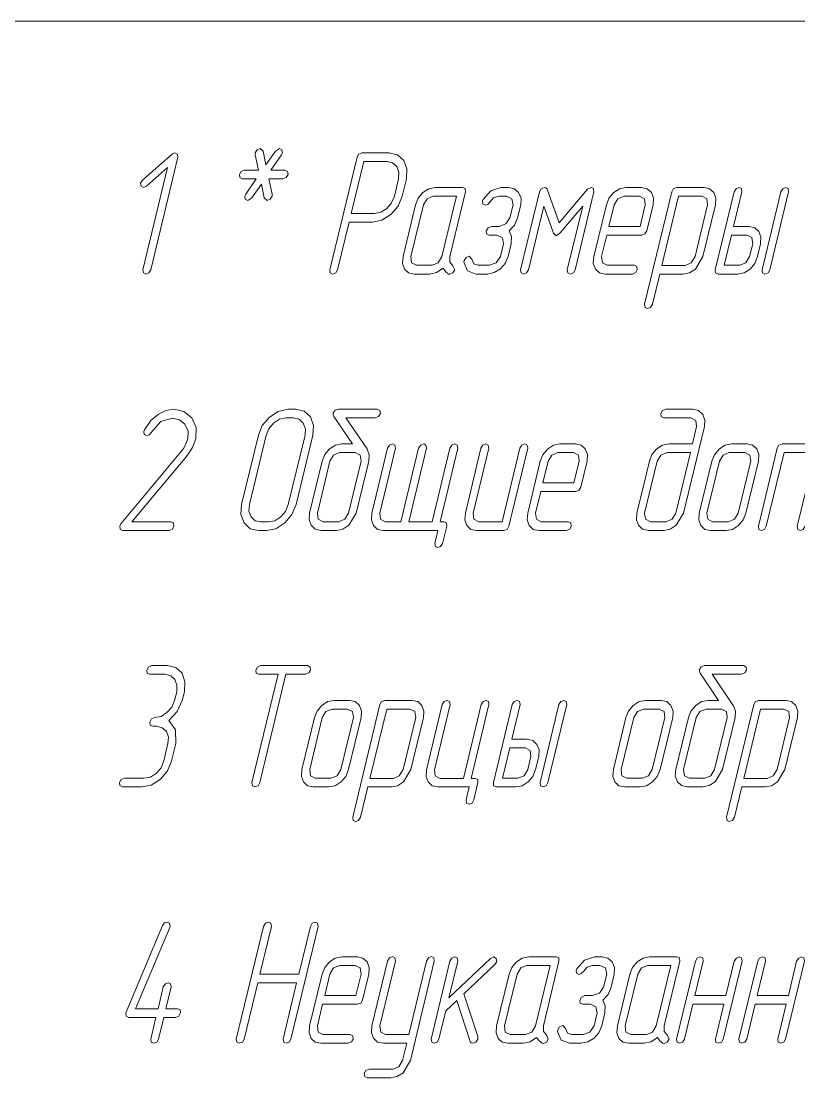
# Model space of a CAD drawing. Extents: x 0 to 420, y 0 to 297.
# Drawn here: x 228.36 to 250.82, y 62.56 to 93.07 of the extents above; entities that cross this region are included whole.
import ezdxf

# ---------------------------------------------------------------- set-up
doc = ezdxf.new("R2010")
doc.units = 0

msp = doc.modelspace()

# ---------------------------------------------------------------- linework, layer by layer
at = {"color": 7, "lineweight": 13}
msp.add_line((34.915421, 93.072365), (320.3172, 93.072365), dxfattribs=at)
for points in [[(235.573334, 88.770027), (235.877274, 89.210091), (235.904907, 89.271492), (235.891098, 89.358482), (235.817413, 89.394302), (235.706879, 89.322662), (235.430573, 88.923538), (235.347672, 89.322662), (235.260178, 89.394302), (235.172668, 89.353363), (235.117416, 89.271492), (235.117416, 89.210091), (235.209518, 88.770027), (234.804245, 88.770027), (234.712143, 88.729095), (234.666092, 88.647224), (234.6707, 88.555115), (234.744385, 88.519302), (235.149643, 88.519302), (234.845703, 88.079239), (234.818069, 88.017838), (234.831879, 87.930847), (234.905563, 87.895027), (235.020691, 87.966667), (235.297012, 88.365791), (235.379913, 87.966667), (235.462799, 87.895027), (235.554916, 87.930847), (235.60556, 88.017838), (235.60556, 88.079239), (235.513458, 88.519302), (235.918732, 88.519302), (236.015442, 88.560234), (236.066101, 88.647224), (236.052277, 88.734215), (235.978592, 88.770027)], [(232.100967, 85.894302), (232.888458, 89.14357), (232.874649, 89.235672), (232.800964, 89.266373), (232.718063, 89.230553), (231.866089, 88.483482), (231.806229, 88.396492), (231.824646, 88.309502), (231.893723, 88.26857), (231.981232, 88.309502), (232.589127, 88.846786), (231.875305, 85.894302), (231.893723, 85.802193), (231.962799, 85.771492), (232.050308, 85.802193)], [(237.834518, 87.27076), (238.506882, 87.27076), (238.778595, 87.327049), (239.036484, 87.490791), (239.243729, 87.731285), (239.363464, 88.017838), (239.4832, 88.519302), (239.501617, 88.805847), (239.414124, 89.05146), (239.229904, 89.215202), (238.985825, 89.271492), (238.198334, 89.271492), (238.106232, 89.235672), (238.060165, 89.14357), (237.272675, 85.894302), (237.286484, 85.802193), (237.35556, 85.771492), (237.447678, 85.802193), (237.498337, 85.894302)], [(237.894379, 87.521492), (238.253586, 89.02076), (238.925964, 89.02076), (239.087143, 88.979828), (239.206879, 88.872368), (239.266754, 88.708626), (239.257538, 88.519302), (239.137802, 88.017838), (239.054901, 87.823395), (238.916748, 87.664764), (238.746353, 87.557312), (238.566757, 87.521492)], [(240.827942, 86.011986), (240.740433, 86.114326), (240.735825, 86.272957), (241.187149, 88.14576), (241.182541, 88.237869), (241.104248, 88.26857), (240.316757, 88.26857), (240.12793, 88.23275), (239.962143, 88.120178), (239.82399, 87.956436), (239.750305, 87.772224), (239.38649, 86.272957), (239.372665, 86.073395), (239.432541, 85.914764), (239.547668, 85.802193), (239.713455, 85.771492), (240.16478, 85.771492), (240.3582, 85.812431), (240.542404, 85.940353), (240.611481, 85.843132), (240.69899, 85.771492), (240.740433, 85.766373), (240.827942, 85.802193), (240.878586, 85.894302)], [(242.44899, 87.020027), (242.60556, 87.183769), (242.693069, 87.39357), (242.785172, 87.772224), (242.794388, 87.956436), (242.725311, 88.120178), (242.596359, 88.23275), (242.430573, 88.26857), (242.209518, 88.26857), (241.923981, 88.17646), (241.698334, 87.925735), (241.684509, 87.884796), (241.693726, 87.797806), (241.76741, 87.761986), (241.831879, 87.782455), (241.891754, 87.848976), (242.002274, 87.971786), (242.149643, 88.017838), (242.370697, 88.017838), (242.527283, 87.946198), (242.564117, 87.772224), (242.472015, 87.39357), (242.35228, 87.219589), (242.158859, 87.147957), (241.937805, 87.147957), (241.841095, 87.101898), (241.790436, 87.020027), (241.799652, 86.933044), (241.87793, 86.897224), (242.098984, 86.897224), (242.255569, 86.820465), (242.292404, 86.646492), (242.200302, 86.272957), (242.080566, 86.093857), (241.887146, 86.022224), (241.550964, 86.022224), (241.431229, 86.068275), (241.375961, 86.196198), (241.297668, 86.283188), (241.205566, 86.247368), (241.150299, 86.160378), (241.145691, 86.114326), (241.251617, 85.863594), (241.491089, 85.771492), (241.827271, 85.771492), (242.020691, 85.812431), (242.200302, 85.919884), (242.338455, 86.078506), (242.421356, 86.272957), (242.513458, 86.646492), (242.522675, 86.851173)], [(244.35556, 85.894302), (244.898987, 88.14576), (244.885178, 88.237869), (244.820694, 88.273682), (244.710175, 88.2174), (243.895035, 87.25029), (243.549652, 88.2174), (243.512802, 88.258331), (243.471359, 88.273682), (243.379257, 88.23275), (243.32399, 88.14576), (242.780563, 85.894302), (242.794388, 85.802193), (242.863464, 85.771492), (242.955566, 85.802193), (243.006226, 85.894302), (243.452942, 87.731285), (243.729248, 86.948395), (243.807541, 86.876755), (243.91806, 86.948395), (244.576614, 87.731285), (244.129913, 85.894302), (244.143723, 85.802193), (244.212799, 85.771492), (244.304901, 85.802193)], [(245.272018, 86.897224), (246.280563, 86.897224), (246.372665, 86.927925), (246.423325, 87.020027), (246.607544, 87.772224), (246.616745, 87.961548), (246.556885, 88.12529), (246.437149, 88.23275), (246.275955, 88.26857), (245.824646, 88.26857), (245.635834, 88.23275), (245.470047, 88.120178), (245.331879, 87.956436), (245.258194, 87.772224), (244.894379, 86.272957), (244.880569, 86.073395), (244.94043, 85.914764), (245.055573, 85.802193), (245.221359, 85.771492), (246.00885, 85.771492), (246.10556, 85.812431), (246.151611, 85.894302), (246.14241, 85.986404), (246.068726, 86.022224), (245.281219, 86.022224), (245.143066, 86.093857), (245.120041, 86.272957)], [(246.800964, 85.771492), (247.477936, 85.771492), (247.657532, 85.802193), (247.832535, 85.914764), (248.044388, 86.272957), (248.408203, 87.772224), (248.417404, 87.961548), (248.357544, 88.12529), (248.237808, 88.23275), (248.081223, 88.26857), (247.289124, 88.26857), (247.197021, 88.237869), (247.146362, 88.14576), (246.363464, 84.896492), (246.377274, 84.80439), (246.44635, 84.773682), (246.529251, 84.80439), (246.589111, 84.896492)], [(248.933197, 87.147957), (249.172668, 88.14576), (249.158859, 88.237869), (249.089783, 88.26857), (249.002274, 88.23275), (248.947021, 88.14576), (248.403595, 85.894302), (248.408203, 85.802193), (248.486481, 85.771492), (249.048325, 85.771492), (249.232544, 85.802193), (249.407532, 85.914764), (249.541092, 86.073395), (249.619385, 86.272957), (249.711487, 86.646492), (249.720703, 86.840935), (249.660828, 86.999565), (249.541092, 87.107018), (249.379913, 87.147957)], [(249.978592, 85.894302), (250.522018, 88.14576), (250.508194, 88.237869), (250.439117, 88.26857), (250.351624, 88.23275), (250.296356, 88.14576), (249.75293, 85.894302), (249.766754, 85.802193), (249.835831, 85.771492), (249.927933, 85.802193)], [(240.510178, 86.272957), (240.404251, 86.093857), (240.22464, 86.022224), (239.773331, 86.022224), (239.635178, 86.093857), (239.612152, 86.272957), (239.975967, 87.772224), (240.081879, 87.946198), (240.256882, 88.017838), (240.933853, 88.017838)], [(245.331879, 87.147957), (245.483856, 87.772224), (245.589783, 87.946198), (245.764771, 88.017838), (246.216095, 88.017838), (246.358856, 87.946198), (246.381882, 87.772224), (246.229904, 87.147957)], [(246.860825, 86.017105), (247.344391, 88.017838), (248.021362, 88.017838), (248.159515, 87.946198), (248.182541, 87.772224), (247.818726, 86.272957), (247.708191, 86.093857), (247.537811, 86.017105)], [(248.873322, 86.897224), (249.320038, 86.897224), (249.462799, 86.825584), (249.485825, 86.646492), (249.393723, 86.272957), (249.287811, 86.093857), (249.1082, 86.022224), (248.661484, 86.022224)], [(232.630569, 78.367981), (232.72728, 78.40892), (232.773331, 78.490791), (232.764114, 78.582893), (232.69043, 78.618713), (231.557541, 78.618713), (233.132538, 80.501755), (233.307541, 80.762718), (233.404251, 81.008331), (233.41806, 81.340935), (233.284515, 81.622368), (233.054245, 81.80658), (232.768723, 81.867981), (232.538467, 81.832161), (232.326614, 81.72982), (232.10556, 81.540497), (231.921356, 81.274414), (231.902939, 81.228363), (231.916748, 81.141373), (231.990433, 81.105553), (232.059509, 81.131142), (232.110168, 81.187424), (232.395691, 81.514908), (232.718063, 81.612137), (232.929916, 81.566078), (233.091095, 81.438156), (233.178589, 81.238594), (233.169388, 81.008331), (233.100311, 80.82412), (233.045044, 80.737137), (232.975967, 80.639908), (231.239777, 78.562424), (231.207535, 78.501022), (231.216751, 78.40892), (231.285828, 78.367981)], [(236.300964, 79.115059), (236.784515, 81.115791), (236.802933, 81.402336), (236.715439, 81.647949), (236.531219, 81.811691), (236.28714, 81.867981), (236.061493, 81.867981), (235.785172, 81.80658), (235.527283, 81.642838), (235.324646, 81.397224), (235.209518, 81.115791), (234.725967, 79.115059), (234.702942, 78.828506), (234.799652, 78.588013), (234.97464, 78.419151), (235.218719, 78.367981), (235.444382, 78.367981), (235.716095, 78.419151), (235.978592, 78.588013), (236.181229, 78.828506)], [(238.350311, 80.721779), (237.737808, 81.617249), (238.585175, 81.617249), (238.681885, 81.658188), (238.732544, 81.740059), (238.718719, 81.827042), (238.645035, 81.867981), (237.521362, 81.867981), (237.424652, 81.83728), (237.369385, 81.760529), (237.369385, 81.704239), (237.39241, 81.653069), (237.92662, 80.865059), (237.622665, 80.865059), (237.433853, 80.829239), (237.263458, 80.721779), (237.125305, 80.558037), (237.05162, 80.368713), (236.687805, 78.869446), (236.673981, 78.674995), (236.738464, 78.516373), (236.853592, 78.403801), (237.019379, 78.367981), (237.466095, 78.367981), (237.650299, 78.403801), (237.825302, 78.516373), (238.03714, 78.869446), (238.400955, 80.368713), (238.410172, 80.552925), (238.354904, 80.711548), (238.350311, 80.716667)], [(247.745041, 80.865059), (247.072678, 80.865059), (246.88385, 80.829239), (246.71347, 80.721779), (246.575302, 80.558037), (246.501617, 80.368713), (246.137802, 78.869446), (246.123993, 78.674995), (246.188461, 78.516373), (246.303589, 78.403801), (246.469391, 78.367981), (246.916092, 78.367981), (247.100311, 78.403801), (247.275299, 78.516373), (247.487152, 78.869446), (248.090439, 81.366516), (248.09964, 81.555847), (248.044388, 81.719589), (247.920044, 81.827042), (247.75885, 81.867981), (246.971359, 81.867981), (246.879257, 81.827042), (246.833206, 81.740059), (246.837799, 81.653069), (246.911484, 81.617249), (247.69899, 81.617249), (247.841751, 81.545616), (247.864777, 81.366516)], [(236.075302, 79.115059), (235.992401, 78.915497), (235.858856, 78.761986), (235.683853, 78.649414), (235.504257, 78.618713), (235.278595, 78.618713), (235.117401, 78.649414), (235.002274, 78.761986), (234.937805, 78.920616), (234.951614, 79.115059), (235.435165, 81.115791), (235.50885, 81.305115), (235.647018, 81.468857), (235.817413, 81.576317), (236.001617, 81.617249), (236.22728, 81.617249), (236.388458, 81.576317), (236.508194, 81.468857), (236.568069, 81.305115), (236.558853, 81.115791)], [(239.326614, 78.618713), (238.875305, 78.618713), (238.737152, 78.690346), (238.714127, 78.869446), (239.165436, 80.742249), (239.151611, 80.834358), (239.082535, 80.870171), (238.995041, 80.834358), (238.939774, 80.742249), (238.488464, 78.869446), (238.47464, 78.669884), (238.534515, 78.511253), (238.649643, 78.398682), (238.81543, 78.367981), (240.395035, 78.367981), (240.302933, 77.994446), (240.32135, 77.902336), (240.385834, 77.871635), (240.473328, 77.902336), (240.528595, 77.994446), (240.648331, 78.490791), (240.639114, 78.582893), (240.56543, 78.618713), (240.45491, 78.618713), (240.966095, 80.742249), (240.952271, 80.834358), (240.883194, 80.870171), (240.800308, 80.834358), (240.740433, 80.742249), (240.229248, 78.618713), (239.552277, 78.618713), (240.063461, 80.742249), (240.049652, 80.834358), (239.985168, 80.870171), (239.897675, 80.834358), (239.837799, 80.742249)], [(242.444382, 78.490791), (242.987808, 80.742249), (242.973984, 80.834358), (242.904907, 80.865059), (242.822021, 80.829239), (242.762146, 80.742249), (242.250961, 78.618713), (241.57399, 78.618713), (241.435837, 78.690346), (241.412811, 78.869446), (241.86412, 80.742249), (241.850311, 80.834358), (241.781219, 80.865059), (241.693726, 80.829239), (241.638458, 80.742249), (241.187149, 78.869446), (241.173325, 78.669884), (241.2332, 78.511253), (241.348328, 78.398682), (241.514114, 78.367981), (242.30162, 78.367981), (242.393723, 78.398682)], [(243.365433, 79.493713), (244.373993, 79.493713), (244.466095, 79.524414), (244.516754, 79.616516), (244.700958, 80.368713), (244.710175, 80.558037), (244.650299, 80.721779), (244.530563, 80.829239), (244.369385, 80.865059), (243.91806, 80.865059), (243.729248, 80.829239), (243.563461, 80.716667), (243.425308, 80.552925), (243.351624, 80.368713), (242.987808, 78.869446), (242.973984, 78.669884), (243.033859, 78.511253), (243.148987, 78.398682), (243.314774, 78.367981), (244.10228, 78.367981), (244.19899, 78.40892), (244.245041, 78.490791), (244.235825, 78.582893), (244.16214, 78.618713), (243.374649, 78.618713), (243.236481, 78.690346), (243.213455, 78.869446)], [(249.287811, 78.869446), (249.651611, 80.368713), (249.660828, 80.558037), (249.600967, 80.721779), (249.481232, 80.829239), (249.320038, 80.865059), (248.868729, 80.865059), (248.679901, 80.829239), (248.514114, 80.716667), (248.375961, 80.552925), (248.302277, 80.368713), (247.938461, 78.869446), (247.924652, 78.669884), (247.984512, 78.511253), (248.09964, 78.398682), (248.265442, 78.367981), (248.716751, 78.367981), (248.896362, 78.398682), (249.07135, 78.511253), (249.20491, 78.669884)], [(250.996353, 78.490791), (251.452271, 80.368713), (251.461487, 80.558037), (251.401611, 80.721779), (251.281891, 80.829239), (251.120697, 80.865059), (250.333191, 80.865059), (250.241089, 80.834358), (250.19043, 80.742249), (249.647018, 78.490791), (249.660828, 78.398682), (249.729904, 78.367981), (249.822021, 78.398682), (249.872665, 78.490791), (250.388458, 80.614326), (251.060822, 80.614326), (251.203598, 80.542686), (251.226624, 80.368713), (250.770691, 78.490791), (250.784515, 78.398682), (250.853592, 78.367981), (250.945694, 78.398682)], [(237.811493, 78.869446), (237.705566, 78.690346), (237.525955, 78.618713), (237.079254, 78.618713), (236.936493, 78.690346), (236.913467, 78.869446), (237.277283, 80.368713), (237.383194, 80.542686), (237.562805, 80.614326), (238.009521, 80.614326), (238.152283, 80.542686), (238.175308, 80.368713)], [(243.425308, 79.744446), (243.577271, 80.368713), (243.683197, 80.542686), (243.8582, 80.614326), (244.309509, 80.614326), (244.452271, 80.542686), (244.475311, 80.368713), (244.323334, 79.744446)], [(247.685181, 80.614326), (247.26149, 78.869446), (247.155563, 78.690346), (246.975967, 78.618713), (246.529251, 78.618713), (246.38649, 78.690346), (246.363464, 78.869446), (246.72728, 80.368713), (246.833206, 80.542686), (247.012802, 80.614326)], [(249.062149, 78.869446), (248.956223, 78.690346), (248.776611, 78.618713), (248.325302, 78.618713), (248.187149, 78.690346), (248.164124, 78.869446), (248.527939, 80.368713), (248.63385, 80.542686), (248.808853, 80.614326), (249.260178, 80.614326), (249.402939, 80.542686), (249.425964, 80.368713)], [(232.621353, 72.87822), (232.870041, 73.139183), (233.012802, 73.461555), (233.072678, 73.712288), (233.091095, 73.998833), (233.008194, 74.244446), (232.828598, 74.408188), (232.57991, 74.464478), (232.128586, 74.464478), (232.036484, 74.423538), (231.990433, 74.336555), (231.995041, 74.249565), (232.068726, 74.213745), (232.520035, 74.213745), (232.685837, 74.172813), (232.800964, 74.065353), (232.860825, 73.901611), (232.851624, 73.712288), (232.791748, 73.461555), (232.708862, 73.267113), (232.570694, 73.108482), (232.400299, 72.995911), (232.220703, 72.96521), (232.128586, 72.924271), (232.073334, 72.837288), (232.087143, 72.750298), (232.160828, 72.714478), (232.271362, 72.714478), (232.437149, 72.673538), (232.556885, 72.566086), (232.612152, 72.402344), (232.598328, 72.213013), (232.478592, 71.711555), (232.400299, 71.517113), (232.266754, 71.358482), (232.091751, 71.245911), (231.907547, 71.21521), (231.345703, 71.21521), (231.253586, 71.174271), (231.202942, 71.087288), (231.212143, 71.000298), (231.285828, 70.964478), (231.847672, 70.964478), (232.119385, 71.015648), (232.381882, 71.184509), (232.584518, 71.425003), (232.704254, 71.711555), (232.82399, 72.213013), (232.814774, 72.607025)], [(235.780563, 74.213745), (235.025299, 71.087288), (235.043732, 70.995178), (235.112808, 70.964478), (235.200302, 70.995178), (235.250961, 71.087288), (236.006226, 74.213745), (236.572678, 74.213745), (236.66478, 74.254684), (236.715439, 74.336555), (236.706223, 74.423538), (236.632538, 74.464478), (235.278595, 74.464478), (235.186493, 74.423538), (235.140442, 74.336555), (235.145035, 74.249565), (235.218719, 74.213745)], [(248.923981, 73.318275), (248.311493, 74.213745), (249.158859, 74.213745), (249.255569, 74.254684), (249.306229, 74.336555), (249.292404, 74.423538), (249.218719, 74.464478), (248.095047, 74.464478), (247.998337, 74.433777), (247.943069, 74.357025), (247.943069, 74.300735), (247.966095, 74.249565), (248.500305, 73.461555), (248.19635, 73.461555), (248.007538, 73.425735), (247.837143, 73.318275), (247.69899, 73.154533), (247.625305, 72.96521), (247.26149, 71.465942), (247.247681, 71.271492), (247.312149, 71.112869), (247.427277, 71.000298), (247.593063, 70.964478), (248.03978, 70.964478), (248.223984, 71.000298), (248.398987, 71.112869), (248.610825, 71.465942), (248.97464, 72.96521), (248.983856, 73.149422), (248.928589, 73.308044), (248.923981, 73.313164)], [(237.816101, 71.465942), (238.179901, 72.96521), (238.189117, 73.154533), (238.129257, 73.318275), (238.009521, 73.425735), (237.848328, 73.461555), (237.397018, 73.461555), (237.208191, 73.425735), (237.042404, 73.313164), (236.904251, 73.149422), (236.830566, 72.96521), (236.466751, 71.465942), (236.452942, 71.26638), (236.512802, 71.10775), (236.62793, 70.995178), (236.793732, 70.964478), (237.245041, 70.964478), (237.424652, 70.995178), (237.59964, 71.10775), (237.7332, 71.26638)], [(238.373337, 70.964478), (239.050308, 70.964478), (239.229904, 70.995178), (239.404907, 71.10775), (239.616745, 71.465942), (239.98056, 72.96521), (239.989777, 73.154533), (239.929901, 73.318275), (239.810165, 73.425735), (239.653595, 73.461555), (238.861481, 73.461555), (238.769379, 73.430855), (238.718719, 73.338745), (237.935837, 70.089478), (237.949646, 69.997375), (238.018723, 69.966667), (238.101624, 69.997375), (238.161484, 70.089478)], [(241.131882, 71.210091), (240.45491, 71.210091), (240.316757, 71.286842), (240.293732, 71.460823), (240.745041, 73.338745), (240.731232, 73.430855), (240.66214, 73.461555), (240.574646, 73.425735), (240.519379, 73.338745), (240.068069, 71.460823), (240.054245, 71.26638), (240.11412, 71.10775), (240.229248, 70.995178), (240.395035, 70.964478), (241.297668, 70.964478), (241.205566, 70.590942), (241.219391, 70.493721), (241.29306, 70.463013), (241.380569, 70.498833), (241.431229, 70.590942), (241.550964, 71.087288), (241.546356, 71.17939), (241.472672, 71.210091), (241.357544, 71.210091), (241.868729, 73.338745), (241.854904, 73.430855), (241.790436, 73.461555), (241.702942, 73.425735), (241.643066, 73.338745)], [(242.527283, 72.340942), (242.766754, 73.338745), (242.75293, 73.430855), (242.683853, 73.461555), (242.596359, 73.425735), (242.541092, 73.338745), (241.997665, 71.087288), (242.002274, 70.995178), (242.080566, 70.964478), (242.64241, 70.964478), (242.826614, 70.995178), (243.001617, 71.10775), (243.135178, 71.26638), (243.213455, 71.465942), (243.305573, 71.839478), (243.314774, 72.03392), (243.254913, 72.192551), (243.135178, 72.300003), (242.973984, 72.340942)], [(243.572678, 71.087288), (244.116089, 73.338745), (244.10228, 73.430855), (244.033203, 73.461555), (243.945694, 73.425735), (243.890442, 73.338745), (243.347015, 71.087288), (243.360825, 70.995178), (243.429901, 70.964478), (243.522018, 70.995178)], [(246.810165, 71.465942), (247.173981, 72.96521), (247.183197, 73.154533), (247.123337, 73.318275), (247.003601, 73.425735), (246.842407, 73.461555), (246.391098, 73.461555), (246.202271, 73.425735), (246.036484, 73.313164), (245.898331, 73.149422), (245.824646, 72.96521), (245.460831, 71.465942), (245.447021, 71.26638), (245.506882, 71.10775), (245.622009, 70.995178), (245.787811, 70.964478), (246.23912, 70.964478), (246.418732, 70.995178), (246.593719, 71.10775), (246.72728, 71.26638)], [(249.16806, 70.964478), (249.845047, 70.964478), (250.024643, 70.995178), (250.199646, 71.10775), (250.411484, 71.465942), (250.775299, 72.96521), (250.784515, 73.154533), (250.72464, 73.318275), (250.604904, 73.425735), (250.448334, 73.461555), (249.656219, 73.461555), (249.564117, 73.430855), (249.513458, 73.338745), (248.73056, 70.089478), (248.744385, 69.997375), (248.813461, 69.966667), (248.896362, 69.997375), (248.956223, 70.089478)], [(237.590439, 71.465942), (237.484512, 71.286842), (237.304916, 71.21521), (236.853592, 71.21521), (236.715439, 71.286842), (236.692413, 71.465942), (237.056229, 72.96521), (237.16214, 73.139183), (237.337143, 73.210823), (237.788467, 73.210823), (237.931229, 73.139183), (237.954254, 72.96521)], [(238.433197, 71.210091), (238.916748, 73.210823), (239.593719, 73.210823), (239.731888, 73.139183), (239.754913, 72.96521), (239.391098, 71.465942), (239.280563, 71.286842), (239.110168, 71.210091)], [(246.584518, 71.465942), (246.478592, 71.286842), (246.298981, 71.21521), (245.847672, 71.21521), (245.709518, 71.286842), (245.686493, 71.465942), (246.050308, 72.96521), (246.156219, 73.139183), (246.331223, 73.210823), (246.782547, 73.210823), (246.925308, 73.139183), (246.948334, 72.96521)], [(248.385178, 71.465942), (248.279251, 71.286842), (248.09964, 71.21521), (247.652939, 71.21521), (247.510178, 71.286842), (247.487152, 71.465942), (247.850967, 72.96521), (247.956879, 73.139183), (248.13649, 73.210823), (248.583191, 73.210823), (248.725967, 73.139183), (248.748993, 72.96521)], [(249.227936, 71.210091), (249.711487, 73.210823), (250.388458, 73.210823), (250.526611, 73.139183), (250.549652, 72.96521), (250.185822, 71.465942), (250.075302, 71.286842), (249.904907, 71.210091)], [(242.467407, 72.09021), (242.914124, 72.09021), (243.056885, 72.01857), (243.07991, 71.839478), (242.987808, 71.465942), (242.881882, 71.286842), (242.702271, 71.21521), (242.255569, 71.21521)], [(232.538467, 64.558777), (232.69043, 65.188156), (232.67662, 65.280266), (232.612152, 65.310966), (232.524643, 65.275146), (232.464783, 65.188156), (232.312805, 64.558777), (231.663467, 64.558777), (232.653595, 66.907455), (232.662811, 66.938156), (232.648987, 67.025146), (232.575302, 67.060966), (232.501617, 67.035385), (232.44635, 66.958626), (231.391754, 64.461548), (231.387146, 64.430847), (231.396362, 64.343864), (231.465439, 64.308044), (232.25293, 64.308044), (232.100967, 63.683773), (232.114777, 63.591667), (232.188461, 63.560966), (232.275955, 63.591667), (232.326614, 63.683773), (232.478592, 64.308044), (232.819382, 64.308044), (232.911484, 64.348976), (232.962143, 64.435966), (232.952942, 64.522957), (232.879257, 64.558777)], [(236.379257, 65.55658), (235.255569, 65.55658), (235.587143, 66.933044), (235.568726, 67.025146), (235.499649, 67.060966), (235.41214, 67.025146), (235.361481, 66.933044), (234.57399, 63.683773), (234.587799, 63.591667), (234.656876, 63.560966), (234.748993, 63.591667), (234.799652, 63.683773), (235.191101, 65.305847), (236.314774, 65.305847), (235.923325, 63.683773), (235.941757, 63.591667), (236.010834, 63.560966), (236.098328, 63.591667), (236.148987, 63.683773), (236.936493, 66.933044), (236.91806, 67.025146), (236.853592, 67.060966), (236.766098, 67.025146), (236.710831, 66.933044)], [(237.06543, 64.686699), (238.07399, 64.686699), (238.166092, 64.7174), (238.216751, 64.809502), (238.400955, 65.561699), (238.410172, 65.751022), (238.350311, 65.914764), (238.23056, 66.022224), (238.069382, 66.058044), (237.618073, 66.058044), (237.429245, 66.022224), (237.263458, 65.909653), (237.125305, 65.745911), (237.05162, 65.561699), (236.687805, 64.062431), (236.673981, 63.862865), (236.733856, 63.704243), (236.848984, 63.591667), (237.014771, 63.560966), (237.802277, 63.560966), (237.898987, 63.601902), (237.945038, 63.683773), (237.935837, 63.775879), (237.862152, 63.811699), (237.074646, 63.811699), (236.936493, 63.883335), (236.913467, 64.062431)], [(239.492401, 63.560966), (239.372665, 63.064621), (239.266754, 62.885529), (239.091751, 62.813889), (238.41478, 62.813889), (238.318069, 62.778072), (238.26741, 62.691082), (238.281219, 62.59898), (238.354904, 62.56316), (239.031876, 62.56316), (239.211487, 62.604095), (239.38649, 62.711552), (239.598328, 63.064621), (240.289124, 65.935234), (240.275299, 66.027344), (240.206223, 66.063156), (240.123337, 66.027344), (240.063461, 65.935234), (239.552277, 63.811699), (238.879913, 63.811699), (238.741745, 63.883335), (238.714127, 64.062431), (239.165436, 65.935234), (239.151611, 66.027344), (239.082535, 66.063156), (238.995041, 66.027344), (238.939774, 65.935234), (238.488464, 64.062431), (238.47464, 63.867985), (238.539124, 63.709358), (238.654251, 63.596786), (238.820038, 63.560966)], [(241.141098, 64.993713), (242.039124, 65.838013), (242.094376, 65.925003), (242.075958, 66.011993), (242.006882, 66.052925), (241.91478, 66.011993), (240.712799, 64.870911), (240.966095, 65.935234), (240.952271, 66.027344), (240.887802, 66.058044), (240.800308, 66.022224), (240.740433, 65.935234), (240.197021, 63.683773), (240.215439, 63.591667), (240.284515, 63.560966), (240.372009, 63.591667), (240.422668, 63.683773), (240.620697, 64.497368), (240.938461, 64.799271), (241.325302, 63.617252), (241.357544, 63.571201), (241.403595, 63.560966), (241.491089, 63.596786), (241.546356, 63.683773), (241.546356, 63.755409)], [(243.531219, 63.801464), (243.443726, 63.903801), (243.439117, 64.062431), (243.890442, 65.935234), (243.885834, 66.027344), (243.807541, 66.058044), (243.020035, 66.058044), (242.831223, 66.022224), (242.665436, 65.909653), (242.527283, 65.745911), (242.453598, 65.561699), (242.089783, 64.062431), (242.075958, 63.862865), (242.135834, 63.704243), (242.250961, 63.591667), (242.416748, 63.560966), (242.868073, 63.560966), (243.061493, 63.601902), (243.245697, 63.729828), (243.314774, 63.632603), (243.402283, 63.560966), (243.443726, 63.555851), (243.531219, 63.591667), (243.581879, 63.683773)], [(245.152283, 64.809502), (245.308853, 64.973244), (245.396362, 65.183044), (245.488464, 65.561699), (245.497681, 65.745911), (245.428589, 65.909653), (245.299652, 66.022224), (245.13385, 66.058044), (244.912811, 66.058044), (244.627274, 65.965935), (244.401627, 65.71521), (244.387802, 65.674271), (244.397018, 65.58728), (244.470703, 65.55146), (244.535172, 65.57193), (244.595047, 65.638451), (244.705566, 65.761261), (244.852936, 65.807312), (245.07399, 65.807312), (245.23056, 65.735672), (245.26741, 65.561699), (245.175308, 65.183044), (245.055573, 65.009064), (244.862152, 64.937431), (244.641098, 64.937431), (244.544388, 64.891373), (244.493729, 64.809502), (244.50293, 64.722519), (244.581223, 64.686699), (244.802277, 64.686699), (244.958862, 64.60994), (244.995697, 64.435966), (244.903595, 64.062431), (244.783859, 63.883335), (244.590439, 63.811699), (244.254257, 63.811699), (244.134521, 63.85775), (244.079254, 63.985676), (244.000961, 64.072662), (243.908859, 64.036842), (243.853592, 63.949856), (243.848984, 63.903801), (243.95491, 63.653072), (244.194382, 63.560966), (244.530563, 63.560966), (244.723984, 63.601902), (244.903595, 63.709358), (245.041748, 63.867985), (245.124649, 64.062431), (245.216751, 64.435966), (245.225967, 64.640648)], [(247.01741, 63.801464), (246.929901, 63.903801), (246.925308, 64.062431), (247.376617, 65.935234), (247.372009, 66.027344), (247.293732, 66.058044), (246.506226, 66.058044), (246.317413, 66.022224), (246.151627, 65.909653), (246.013458, 65.745911), (245.939774, 65.561699), (245.575958, 64.062431), (245.562149, 63.862865), (245.622009, 63.704243), (245.737152, 63.591667), (245.902939, 63.560966), (246.354248, 63.560966), (246.547668, 63.601902), (246.731888, 63.729828), (246.800964, 63.632603), (246.888458, 63.560966), (246.929901, 63.555851), (247.01741, 63.591667), (247.068069, 63.683773)], [(248.712143, 64.937431), (247.814117, 64.937431), (248.053589, 65.935234), (248.03978, 66.027344), (247.970703, 66.058044), (247.883194, 66.022224), (247.827942, 65.935234), (247.284515, 63.683773), (247.298325, 63.591667), (247.367401, 63.560966), (247.459518, 63.591667), (247.510178, 63.683773), (247.754257, 64.686699), (248.652283, 64.686699), (248.408203, 63.683773), (248.422012, 63.591667), (248.491089, 63.560966), (248.583191, 63.591667), (248.63385, 63.683773), (249.177277, 65.935234), (249.163467, 66.027344), (249.094391, 66.058044), (249.01149, 66.022224), (248.951614, 65.935234)], [(250.512802, 64.937431), (249.614777, 64.937431), (249.854248, 65.935234), (249.840439, 66.027344), (249.771362, 66.058044), (249.683853, 66.022224), (249.628601, 65.935234), (249.085175, 63.683773), (249.098984, 63.591667), (249.16806, 63.560966), (249.260178, 63.591667), (249.310822, 63.683773), (249.554901, 64.686699), (250.452942, 64.686699), (250.208862, 63.683773), (250.222672, 63.591667), (250.291748, 63.560966), (250.38385, 63.591667), (250.434509, 63.683773), (250.977936, 65.935234), (250.964111, 66.027344), (250.895035, 66.058044), (250.812149, 66.022224), (250.752274, 65.935234)], [(237.125305, 64.937431), (237.277283, 65.561699), (237.383194, 65.735672), (237.558197, 65.807312), (238.009521, 65.807312), (238.152283, 65.735672), (238.175308, 65.561699), (238.023331, 64.937431)], [(243.213455, 64.062431), (243.107544, 63.883335), (242.927933, 63.811699), (242.476624, 63.811699), (242.338455, 63.883335), (242.31543, 64.062431), (242.679245, 65.561699), (242.785172, 65.735672), (242.960175, 65.807312), (243.637146, 65.807312)], [(246.699646, 64.062431), (246.593719, 63.883335), (246.414124, 63.811699), (245.962799, 63.811699), (245.824646, 63.883335), (245.80162, 64.062431), (246.165436, 65.561699), (246.271362, 65.735672), (246.44635, 65.807312), (247.123322, 65.807312)]]:
    msp.add_lwpolyline(points, close=True, dxfattribs=at)

doc.saveas('drawing.dxf')
